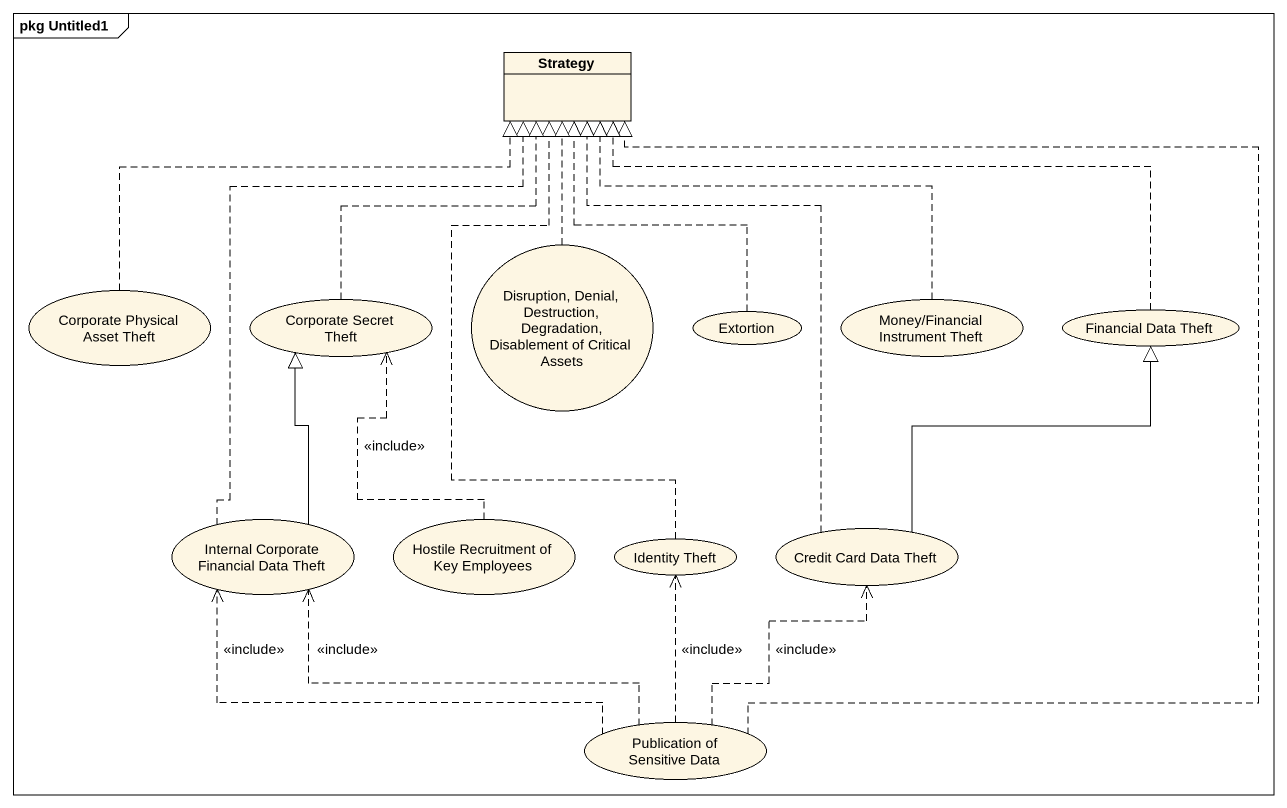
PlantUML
@startuml
mainframe pkg Untitled1
allowmixing
hide circle
hide empty members
class Strategy
usecase "Corporate Physical Asset Theft" as Corporate_Physical_Asset
usecase "Corporate Secret Theft" as Corporate_Secret_Theft
usecase "Disruption, Denial, Destruction, Degradation, Disablement of Critical Assets" as Disruption_Denial
usecase "Money/Financial Instrument Theft" as Money_Financial_Instrument
usecase Extortion
usecase "Financial Data Theft" as Financial_Data_Theft
usecase "Internal Corporate Financial Data Theft" as Internal_Corporate
usecase "Hostile Recruitment of Key Employees" as Hostile_Recruitment_of_Key
usecase "Credit Card Data Theft" as Credit_Card_Data_Theft
usecase "Identity Theft" as Identity_Theft
usecase "Publication of Sensitive Data" as Publication_of_Sensitive
Corporate_Physical_Asset .right.|> Strategy
Corporate_Secret_Theft .up.|> Strategy
Disruption_Denial .up.|> Strategy
Money_Financial_Instrument .up.|> Strategy
Extortion .up.|> Strategy
Financial_Data_Theft .left.|> Strategy
Internal_Corporate .up.|> Strategy
Internal_Corporate -up-|> Corporate_Secret_Theft
Hostile_Recruitment_of_Key .up.> Corporate_Secret_Theft : <<include>>
Credit_Card_Data_Theft .up.|> Strategy
Credit_Card_Data_Theft -up-|> Financial_Data_Theft
Identity_Theft .up.|> Strategy
Publication_of_Sensitive .up.|> Strategy
Publication_of_Sensitive .left.> Internal_Corporate : <<include>>
Publication_of_Sensitive .left.> Internal_Corporate : <<include>>
Publication_of_Sensitive .up.> Credit_Card_Data_Theft : <<include>>
Publication_of_Sensitive .up.> Identity_Theft : <<include>>
@enduml
